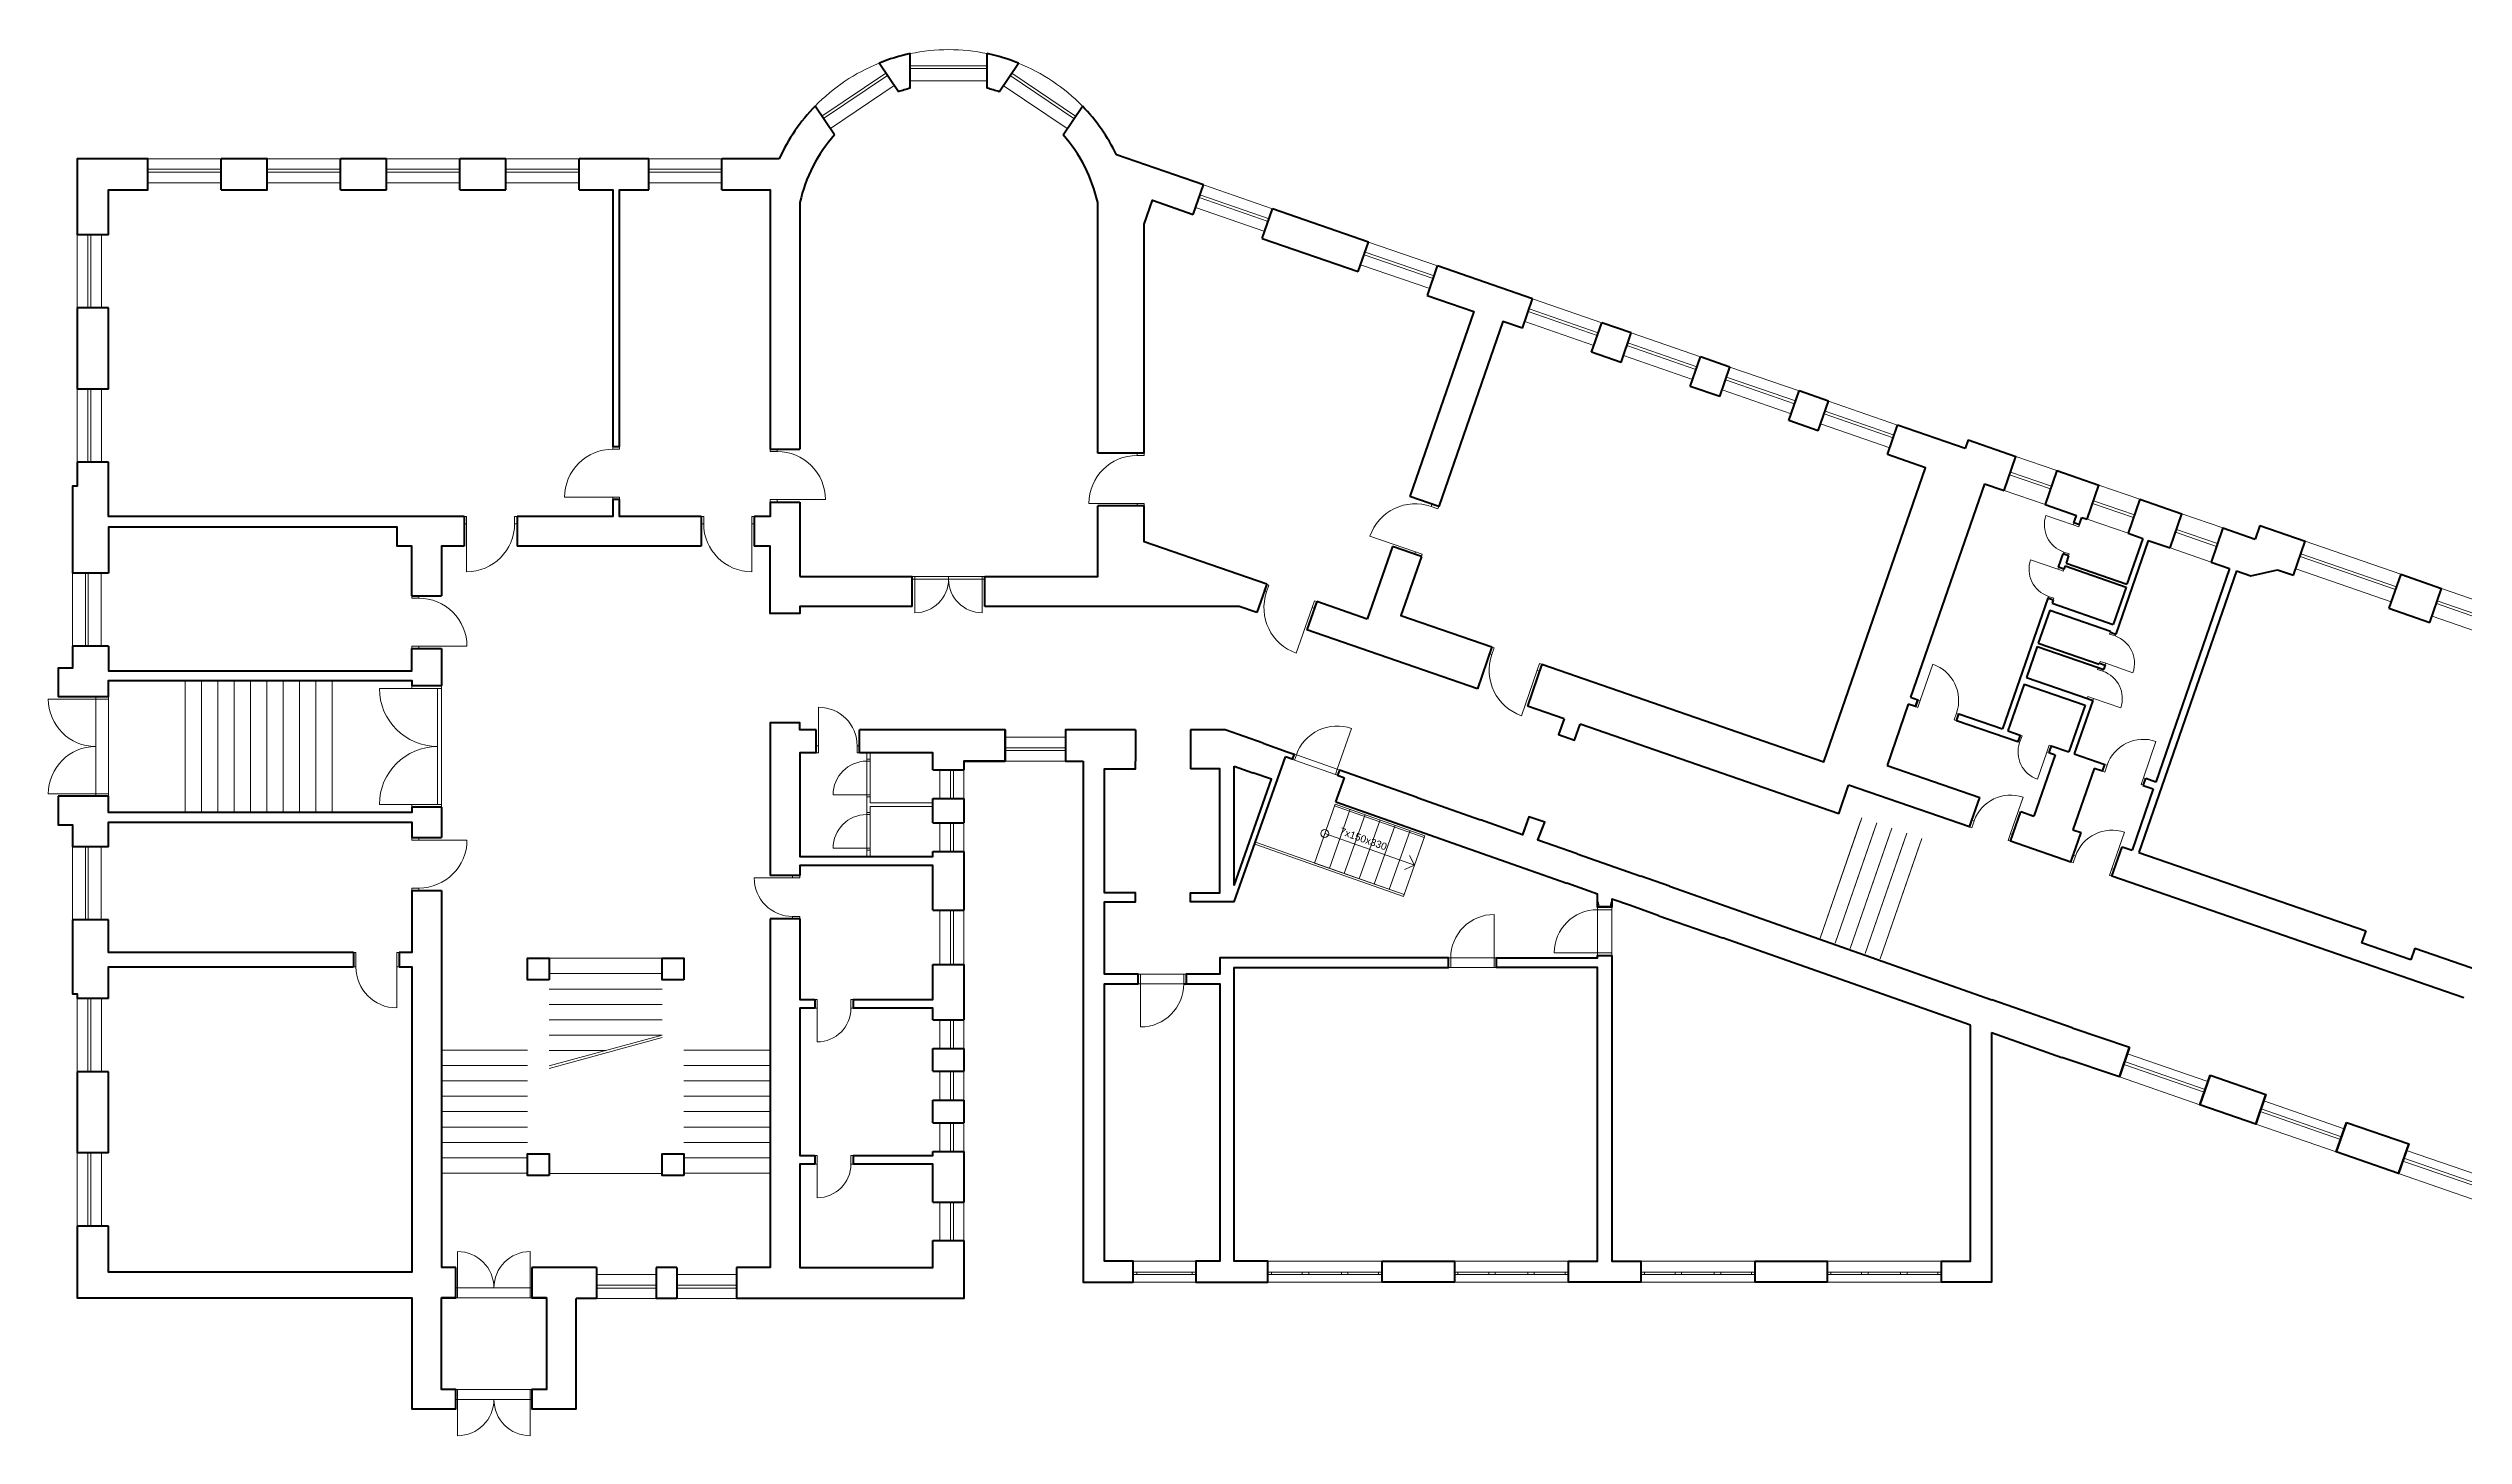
# Model space of a CAD drawing. Header units: millimetres. Extents: x 312346 to 393627, y -666289 to -314922.
# Drawn here: x 312346 to 362553, y -418781 to -389922 of the extents above; entities that cross this region are included whole.
import ezdxf

# ---------------------------------------------------------------- set-up
doc = ezdxf.new("R2010")
doc.units = ezdxf.units.MM
doc.header["$LTSCALE"] = 400
for name, color, linetype, lineweight in [('RG_dveře', 3, 'Continuous', 9), ('RG_okna', 3, 'Continuous', 9), ('RG_schodiště', 94, 'Continuous', 9), ('RG_výrobky zámečník-šatny', 6, 'Continuous', 9), ('RG_zdivo nové', 1, 'Continuous', 50), ('RG_zdivo stavajici', 30, 'Continuous', 50), ('RG_zdivo stávající', 30, 'Continuous', 50)]:
    doc.layers.add(name, color=color, linetype=linetype, lineweight=lineweight)
doc.layers.add('skryto', color=7, linetype='Continuous')
doc.styles.add('Arial 250', font='', dxfattribs={"height": 250})
doc.styles.get('Arial 250').set_extended_font_data('Arial', bold=True)

# ---------------------------------------------------------------- blocks, each defined once
blk = doc.blocks.new('*U57')
blk.add_line((-200, -173), (-200, 627))
for points in [[(-250, -323), (-200, -323), (-200, -173), (-250, -173)], [(650, -323), (600, -323), (600, -173), (650, -173)]]:
    blk.add_lwpolyline(points)
blk.add_arc((-200, -173), 800, 0, 90)
at = {"layer": 'RG_zdivo stávající'}
for p, q in [((-250, -323), (-250, -173)), ((650, -323), (650, -173))]:
    blk.add_line(p, q, dxfattribs=at)
blk = doc.blocks.new('*U56')
blk.add_line((-200, -173), (-200, 427))
for points in [[(-241, -293), (-200, -293), (-200, -173), (-241, -173)], [(441, -293), (400, -293), (400, -173), (441, -173)]]:
    blk.add_lwpolyline(points)
blk.add_arc((-200, -173), 600, 0, 90)
at = {"layer": 'RG_zdivo stávající'}
for p, q in [((-241, -293), (-241, -173)), ((441, -293), (441, -173))]:
    blk.add_line(p, q, dxfattribs=at)
blk = doc.blocks.new('*U58')
blk.add_line((-200, -323), (-200, -923))
for points in [[(-241, -173), (-200, -173), (-200, -323), (-241, -323)], [(441, -173), (400, -173), (400, -323), (441, -323)]]:
    blk.add_lwpolyline(points)
blk.add_arc((-200, -323), 600, 270, 0)
at = {"layer": 'RG_zdivo stávající'}
for p, q in [((-241, -173), (-241, -323)), ((441, -173), (441, -323))]:
    blk.add_line(p, q, dxfattribs=at)
blk = doc.blocks.new('*U55')
blk.add_line((600, -173), (600, 627))
for points in [[(-250, -323), (-200, -323), (-200, -173), (-250, -173)], [(650, -323), (600, -323), (600, -173), (650, -173)]]:
    blk.add_lwpolyline(points)
blk.add_arc((600, -173), 800, 90, 180)
at = {"layer": 'RG_zdivo stávající'}
for p, q in [((-250, -323), (-250, -173)), ((650, -323), (650, -173))]:
    blk.add_line(p, q, dxfattribs=at)
blk = doc.blocks.new('900_1300_1640')
at = {"layer": 'RG_okna'}
for points in [[(139718, -7536), (140618, -7536)], [(139718, -7881), (140618, -7881)], [(139718, -7941), (140618, -7941)], [(139718, -8286), (140618, -8286)]]:
    blk.add_lwpolyline(points, dxfattribs=at)
at = {"layer": 'RG_zdivo stávající'}
for points in [[(139718, -8286), (139718, -7536)], [(140618, -7536), (140618, -8286)]]:
    blk.add_lwpolyline(points, dxfattribs=at)
blk = doc.blocks.new('2100_2070_920')
at = {"layer": 'RG_okna'}
for points in [[(117898, -7976), (119998, -7976)], [(117898, -8251), (119998, -8251)], [(117898, -8311), (119998, -8311)], [(117898, -8586), (119998, -8586)]]:
    blk.add_lwpolyline(points, dxfattribs=at)
at = {"layer": 'RG_zdivo stávající'}
for points in [[(117898, -8586), (117898, -7836)], [(119998, -7836), (119998, -8586)]]:
    blk.add_lwpolyline(points, dxfattribs=at)
blk = doc.blocks.new('*U60')
at = {"layer": 'RG_schodiště'}
blk.add_lwpolyline([(-895, 0), (895, 0)], dxfattribs=at)
blk = doc.blocks.new('*U61')
at = {"layer": 'RG_schodiště', "color": 0, "linetype": 'ByBlock', "lineweight": -2, "transparency": 16777216}
for p in [(0, 2560), (0, 2240), (0, 1920), (0, 1600), (0, 1280), (0, 960), (0, 640), (0, 320), (0, 0)]:
    blk.add_blockref('*U60', p, dxfattribs=at)
blk = doc.blocks.new('*U62')
at = {"layer": 'RG_schodiště'}
blk.add_lwpolyline([(-895, 0), (895, 0)], dxfattribs=at)
blk = doc.blocks.new('*U63')
at = {"layer": 'RG_schodiště', "color": 0, "linetype": 'ByBlock', "lineweight": -2, "transparency": 16777216}
for p in [(0, 2560), (0, 2240), (0, 1920), (0, 1600), (0, 1280), (0, 960), (0, 640), (0, 320), (0, 0)]:
    blk.add_blockref('*U62', p, dxfattribs=at)
blk = doc.blocks.new('1520_2900_900_3')
at = {"layer": 'RG_okna'}
for points in [[(93845, -104449), (95365, -104449)], [(93845, -104669), (95365, -104669)], [(93845, -104729), (95365, -104729)], [(93845, -104949), (95365, -104949)]]:
    blk.add_lwpolyline(points, dxfattribs=at)
at = {"layer": 'RG_zdivo stávající'}
for points in [[(93845, -104299), (93845, -104949)], [(95365, -104299), (95365, -104949)]]:
    blk.add_lwpolyline(points, dxfattribs=at)
blk = doc.blocks.new('okno_oblouk')
at = {"layer": 'RG_okna'}
for points in [[(109066, -107732), (110666, -107732)], [(109066, -107985), (110666, -107985)], [(109066, -108045), (110666, -108045)]]:
    blk.add_lwpolyline(points, dxfattribs=at)
blk.add_arc((109866, -104509), 3871, 258.0738, 281.9262, dxfattribs=at)
at = {"layer": 'RG_zdivo stávající'}
for points in [[(109066, -107577), (109066, -108296)], [(110666, -107577), (110666, -108296)]]:
    blk.add_lwpolyline(points, dxfattribs=at)
blk = doc.blocks.new('1520_4')
at = {"layer": 'RG_okna'}
for points in [[(127481, -97490), (127481, -95970)], [(127751, -97490), (127751, -95970)], [(127811, -97490), (127811, -95970)], [(128081, -97490), (128081, -95970)]]:
    blk.add_lwpolyline(points, dxfattribs=at)
at = {"layer": 'RG_zdivo stávající'}
for points in [[(127331, -95970), (128081, -95970)], [(127331, -97490), (128081, -97490)]]:
    blk.add_lwpolyline(points, dxfattribs=at)
blk = doc.blocks.new('okno_1240_4')
at = {"layer": 'RG_okna'}
for points in [[(115521, -82400), (114281, -82400)], [(115521, -82620), (114281, -82620)], [(115521, -82680), (114281, -82680)], [(115521, -82900), (114281, -82900)]]:
    blk.add_lwpolyline(points, dxfattribs=at)
at = {"layer": 'RG_zdivo stávající'}
for points in [[(114281, -83050), (114281, -82400)], [(115521, -83050), (115521, -82400)]]:
    blk.add_lwpolyline(points, dxfattribs=at)
blk = doc.blocks.new('*U28')
blk.add_line((-350, -293), (-350, -1293))
for points in [[(-400, -143), (-350, -143), (-350, -293), (-400, -293)], [(700, -143), (650, -143), (650, -293), (700, -293)]]:
    blk.add_lwpolyline(points)
blk.add_arc((-350, -293), 1000, 270, 0)
at = {"layer": 'RG_zdivo stávající'}
for p, q in [((-400, -143), (-400, -293)), ((700, -143), (700, -293))]:
    blk.add_line(p, q, dxfattribs=at)
blk = doc.blocks.new('*U46')
blk.add_line((-350, -293), (-350, -1093))
for points in [[(-400, -143), (-350, -143), (-350, -293), (-400, -293)], [(500, -143), (450, -143), (450, -293), (500, -293)]]:
    blk.add_lwpolyline(points)
blk.add_arc((-350, -293), 800, 270, 0)
at = {"layer": 'RG_zdivo stávající'}
for p, q in [((-400, -143), (-400, -293)), ((500, -143), (500, -293))]:
    blk.add_line(p, q, dxfattribs=at)
blk = doc.blocks.new('*U45')
blk.add_line((-350, -113), (-350, 587))
for points in [[(-400, -293), (-350, -293), (-350, -113), (-400, -113)], [(400, -293), (350, -293), (350, -113), (400, -113)]]:
    blk.add_lwpolyline(points)
blk.add_arc((-350, -113), 700, 0, 90)
at = {"layer": 'RG_zdivo stávající'}
for p, q in [((-400, -293), (-400, -113)), ((400, -293), (400, -113))]:
    blk.add_line(p, q, dxfattribs=at)
blk = doc.blocks.new('*U25')
blk.add_line((650, -293), (650, -1293))
for points in [[(-400, -143), (-350, -143), (-350, -293), (-400, -293)], [(700, -143), (650, -143), (650, -293), (700, -293)]]:
    blk.add_lwpolyline(points)
blk.add_arc((650, -293), 1000, 180, 270)
at = {"layer": 'RG_zdivo stávající'}
for p, q in [((-400, -143), (-400, -293)), ((700, -143), (700, -293))]:
    blk.add_line(p, q, dxfattribs=at)
blk = doc.blocks.new('*U43')
blk.add_line((-350, -153), (-350, 847))
for points in [[(-400, -293), (-350, -293), (-350, -153), (-400, -153)], [(700, -293), (650, -293), (650, -153), (700, -153)]]:
    blk.add_lwpolyline(points)
blk.add_arc((-350, -153), 1000, 0, 90)
at = {"layer": 'RG_zdivo stávající'}
for p, q in [((-400, -293), (-400, -153)), ((700, -293), (700, -153))]:
    blk.add_line(p, q, dxfattribs=at)
blk = doc.blocks.new('*U26')
blk.add_line((-350, -293), (-350, -1293))
for points in [[(-400, -143), (-350, -143), (-350, -293), (-400, -293)], [(700, -143), (650, -143), (650, -293), (700, -293)]]:
    blk.add_lwpolyline(points)
blk.add_arc((-350, -293), 1000, 270, 0)
at = {"layer": 'RG_zdivo stávající'}
for p, q in [((-400, -143), (-400, -293)), ((700, -143), (700, -293))]:
    blk.add_line(p, q, dxfattribs=at)
blk = doc.blocks.new('*U27')
blk.add_line((-350, -293), (-350, -1093))
for points in [[(-400, -143), (-350, -143), (-350, -293), (-400, -293)], [(500, -143), (450, -143), (450, -293), (500, -293)]]:
    blk.add_lwpolyline(points)
blk.add_arc((-350, -293), 800, 270, 0)
at = {"layer": 'RG_zdivo stávající'}
for p, q in [((-400, -143), (-400, -293)), ((500, -143), (500, -293))]:
    blk.add_line(p, q, dxfattribs=at)
blk = doc.blocks.new('*U44')
blk.add_line((500, -293), (500, -1143))
for points in [[(-400, 7), (-350, 7), (-350, -293), (-400, -293)], [(550, 7), (500, 7), (500, -293), (550, -293)]]:
    blk.add_lwpolyline(points)
blk.add_arc((500, -293), 850, 180, 270)
at = {"layer": 'RG_zdivo stávající'}
for p, q in [((-400, 7), (-400, -293)), ((550, 7), (550, -293))]:
    blk.add_line(p, q, dxfattribs=at)
blk = doc.blocks.new('*U64')
at = {"layer": 'RG_schodiště'}
blk.add_lwpolyline([(0, -1375), (0, 1375)], dxfattribs=at)
blk = doc.blocks.new('*U65')
at = {"layer": 'RG_schodiště', "color": 0, "linetype": 'ByBlock', "lineweight": -2, "transparency": 16777216}
for p in [(-3060, 0), (-2720, 0), (-2380, 0), (-2040, 0), (-1700, 0), (-1360, 0), (-1020, 0), (-680, 0), (-340, 0), (0, 0)]:
    blk.add_blockref('*U64', p, dxfattribs=at)
blk = doc.blocks.new('1800_2030_1050')
at = {"layer": 'RG_okna'}
for points in [[(118088, 2964), (119858, 2964)], [(118088, 2689), (119858, 2689)], [(118088, 2629), (119858, 2629)], [(118088, 2454), (119858, 2454)]]:
    blk.add_lwpolyline(points, dxfattribs=at)
at = {"layer": 'RG_zdivo stávající'}
for points in [[(118088, 2314), (118088, 2964)], [(119858, 2964), (119858, 2314)]]:
    blk.add_lwpolyline(points, dxfattribs=at)
blk = doc.blocks.new('okno_2375')
at = {"layer": 'RG_okna'}
for points in [[(437181, -409465), (439556, -409465)], [(437181, -409695), (439556, -409695)], [(437181, -409745), (439556, -409745)], [(437181, -409905), (439556, -409905)], [(437256, -409745), (437256, -409695)], [(437894, -409745), (437894, -409695)], [(438030, -409695), (438030, -409745)], [(438707, -409695), (438707, -409745)], [(438843, -409745), (438843, -409695)], [(439481, -409745), (439481, -409695)]]:
    blk.add_lwpolyline(points, dxfattribs=at)
blk = doc.blocks.new('okno_1300')
at = {"layer": 'RG_okna'}
for points in [[(434381, -430465), (435681, -430465)], [(434381, -430695), (435681, -430695)], [(434381, -430745), (435681, -430745)], [(434456, -430745), (434456, -430695)], [(435606, -430745), (435606, -430695)], [(434381, -430905), (435681, -430905)]]:
    blk.add_lwpolyline(points, dxfattribs=at)
blk = doc.blocks.new('*U114')
for p, q in [((0, 200), (-50, 200)), ((0, 0), (-50, 0)), ((900, 200), (0, 200)), ((0, 200), (0, 0)), ((900, 0), (0, 0)), ((0, 0), (0, -900)), ((950, 200), (900, 200)), ((900, 200), (900, 0)), ((950, 0), (900, 0))]:
    blk.add_line(p, q)
blk.add_arc((0, 0), 900, 270, 0)
blk = doc.blocks.new('*U117')
for p, q in [((0, 300), (-50, 300)), ((0, 0), (-50, 0)), ((900, 300), (0, 300)), ((0, 300), (0, 0)), ((900, 0), (0, 0)), ((950, 300), (900, 300)), ((900, 300), (900, 0)), ((950, 0), (900, 0)), ((900, 0), (900, -900))]:
    blk.add_line(p, q)
blk.add_arc((900, 0), 900, 180, 270)
blk = doc.blocks.new('*U118')
for p, q in [((0, 200), (-50, 200)), ((0, 0), (-50, 0)), ((900, 200), (0, 200)), ((0, 200), (0, 0)), ((900, 0), (0, 0)), ((0, 0), (0, -900)), ((950, 200), (900, 200)), ((900, 200), (900, 0)), ((950, 0), (900, 0))]:
    blk.add_line(p, q)
blk.add_arc((0, 0), 900, 270, 0)
blk = doc.blocks.new('SCHODISTE_VYROVNAVACI')
at = {"layer": 'RG_schodiště'}
blk.add_lwpolyline([(331889, -405271), (333189, -405271), (333189, -407251), (331889, -407251)], close=True, dxfattribs=at)
for points in [[(331889, -405271), (333189, -405271)], [(331889, -405601), (333189, -405601)], [(332539, -405271), (332539, -407251)], [(331889, -405931), (333189, -405931)], [(331889, -406261), (333189, -406261)], [(331889, -406591), (333189, -406591)], [(331889, -406921), (333189, -406921)], [(332539, -407251), (332385, -407082)], [(332539, -407251), (332693, -407082)], [(331889, -407251), (333189, -407251)]]:
    blk.add_lwpolyline(points, dxfattribs=at)
blk.add_circle((332539, -405271), 81.6, dxfattribs=at)
at = {"layer": 'RG_schodiště', "insert": (332776, -405739), "char_height": 150, "attachment_point": 1, "rotation": 269.8787, "style": 'Arial 250'}
blk.add_mtext('\\pxi-1.25;{\\fArial|b0|i0|c238|p34;7x150x330}', dxfattribs=at)
blk = doc.blocks.new('*U128')
for p, q in [((0, 115), (-50, 115)), ((0, 0), (-50, 0)), ((900, 115), (0, 115)), ((0, 115), (0, 0)), ((900, 0), (0, 0)), ((0, 0), (0, -900)), ((950, 115), (900, 115)), ((900, 115), (900, 0)), ((950, 0), (900, 0))]:
    blk.add_line(p, q)
blk.add_arc((0, 0), 900, 270, 0)

msp = doc.modelspace()

# ---------------------------------------------------------------- linework, layer by layer
at = {"layer": 'RG_dveře'}
for p, q in [((329359, -405450), (328659, -405450)), ((329359, -406560), (328659, -406560))]:
    msp.add_line(p, q, dxfattribs=at)
at = {"layer": 'RG_dveře', "ltscale": 0.1}
for points in [[(331811, -400910), (330306, -400910)], [(331811, -400963), (330306, -400963)]]:
    msp.add_lwpolyline(points, dxfattribs=at)
at = {"layer": 'RG_dveře'}
for points in [[(329429, -404706), (329429, -404750), (329359, -404750), (329359, -404706)], [(329429, -405494), (329429, -405450), (329359, -405450), (329359, -405494)], [(329429, -405816), (329429, -405860), (329359, -405860), (329359, -405816)], [(329429, -406604), (329429, -406560), (329359, -406560), (329359, -406604)]]:
    msp.add_lwpolyline(points, dxfattribs=at)
for centre in [(329359, -405450), (329359, -406560)]:
    msp.add_arc(centre, 700, 90, 180, dxfattribs=at)
at = {"layer": 'RG_okna'}
for p, q in [((313332, -403459), (312346, -403459)), ((320435, -403239), (319229, -403239)), ((313332, -405431), (312346, -405431)), ((320435, -405651), (319229, -405651)), ((320852, -415706), (320852, -414950)), ((322365, -415706), (322365, -414950)), ((320852, -418025), (320852, -418781)), ((322365, -418025), (322365, -418781))]:
    msp.add_line(p, q, dxfattribs=at)
for points in [[(330359, -400910), (330359, -401663)], [(331059, -400910), (331059, -400963)], [(331759, -400910), (331759, -401663)], [(313599, -403415), (313599, -403459), (313332, -403459), (313332, -403415)], [(313332, -405431), (313332, -403459)], [(313599, -403459), (313599, -405431)], [(320519, -403185), (320519, -403239), (319899, -403239), (319899, -403185)], [(320435, -405651), (320435, -403239)], [(320519, -403239), (320519, -405651)], [(332239, -404250), (333489, -404250)], [(332239, -404470), (333489, -404470)], [(332239, -404530), (333489, -404530)], [(330879, -405530), (330879, -404930)], [(331099, -405530), (331099, -404930)], [(331159, -405530), (331159, -404930)], [(331379, -405530), (331379, -404930)], [(332239, -404750), (333489, -404750)], [(313599, -405475), (313599, -405431), (313332, -405431), (313332, -405475)], [(320519, -405705), (320519, -405651), (319899, -405651), (319899, -405705)], [(330879, -406630), (330879, -406030)], [(331099, -406630), (331099, -406030)], [(331159, -406630), (331159, -406030)], [(331379, -406630), (331379, -406030)], [(330879, -408980), (330879, -407850)], [(331099, -408980), (331099, -407850)], [(331159, -408980), (331159, -407850)], [(331379, -408980), (331379, -407850)], [(330879, -410730), (330879, -410130)], [(331099, -410730), (331099, -410130)], [(331159, -410730), (331159, -410130)], [(331379, -410730), (331379, -410130)], [(330879, -411800), (330879, -411200)], [(331099, -411800), (331099, -411200)], [(331159, -411800), (331159, -411200)], [(331379, -411800), (331379, -411200)], [(330879, -412870), (330879, -412270)], [(331099, -412870), (331099, -412270)], [(331159, -412870), (331159, -412270)], [(331379, -412870), (331379, -412270)], [(330879, -414720), (330879, -413920)], [(331099, -414720), (331099, -413920)], [(331159, -414720), (331159, -413920)], [(331379, -414720), (331379, -413920)], [(320819, -415910), (320852, -415910), (320852, -415706), (320819, -415706)], [(322365, -415706), (320852, -415706)], [(322399, -415910), (322365, -415910), (322365, -415706), (322399, -415706)], [(320852, -415910), (322365, -415910)], [(320819, -417820), (320852, -417820), (320852, -418025), (320819, -418025)], [(320852, -417820), (322365, -417820)], [(322365, -418025), (320852, -418025)], [(322399, -417820), (322365, -417820), (322365, -418025), (322399, -418025)]]:
    msp.add_lwpolyline(points, dxfattribs=at)
for centre, radius, start, end in [((330359, -400963), 700, 270, 0), ((331759, -400963), 700, 180, 270), ((313332, -403459), 986, 180, 270), ((320435, -403239), 1206, 180, 270), ((313332, -405431), 986, 90, 180), ((320435, -405651), 1206, 90, 180), ((320852, -415706), 756, 360, 90), ((322365, -415706), 756, 90, 180), ((320852, -418025), 756, 270, 0), ((322365, -418025), 756, 180, 270)]:
    msp.add_arc(centre, radius, start, end, dxfattribs=at)
at = {"layer": 'RG_schodiště'}
for p, q in [((350041, -405926), (349174, -408430)), ((350015, -406001), (349174, -408430)), ((350353, -406034), (349486, -408538)), ((350327, -406109), (349486, -408538)), ((350665, -406142), (349798, -408646)), ((350639, -406217), (349798, -408646)), ((350977, -406250), (350110, -408754)), ((350951, -406325), (350110, -408754)), ((351289, -406358), (350422, -408862)), ((351263, -406433), (350422, -408862))]:
    msp.add_line(p, q, dxfattribs=at)
for points in [[(344848, -407621), (344848, -407811)], [(325109, -408850), (322759, -408850)], [(325109, -409170), (322759, -409170)], [(325109, -409490), (322759, -409490)], [(325109, -409810), (322759, -409810)], [(325109, -410130), (322759, -410130)], [(325109, -410450), (322759, -410450)], [(325109, -410450), (322759, -411090)], [(325109, -410500), (322759, -411140)], [(322309, -410760), (320519, -410760)], [(323934, -410770), (322759, -410770)], [(325109, -413330), (322759, -413330)]]:
    msp.add_lwpolyline(points, dxfattribs=at)
at = {"layer": 'RG_výrobky zámečník-šatny'}
for points in [[(329359, -404580), (329359, -406730)], [(329429, -404580), (329429, -405620)], [(329429, -404706), (329359, -404706)], [(329429, -405494), (329359, -405494)], [(329429, -405620), (330729, -405620)], [(329429, -405816), (329359, -405816)], [(329429, -405690), (329429, -406730)], [(329429, -405690), (330729, -405690)], [(329429, -406604), (329359, -406604)]]:
    msp.add_lwpolyline(points, dxfattribs=at)
for points in [[(339081, -405680), (339094, -405643), (340962, -406300), (340948, -406338)], [(337423, -406475), (337436, -406437), (340530, -407526), (340517, -407564)]]:
    msp.add_lwpolyline(points, close=True, dxfattribs=at)
msp.add_lwpolyline([(344575, -407755), (344570, -407691, 0.391021), (344563, -407684), (344558, -407684), (344558, -407779), (344838, -407779), (344838, -407684), (344834, -407684, 0.391021), (344827, -407691), (344821, -407755, -0.391021), (344806, -407769), (344590, -407769, -0.391021)], format="xyb", close=True, dxfattribs=at)
at = {"layer": 'RG_zdivo nové'}
for points in [[(334948, -404099), (334948, -404749)], [(336088, -404099), (336088, -404749)], [(336088, -404149), (336088, -404909)], [(336999, -407679), (338061, -404662)], [(337600, -404378), (338099, -404553)], [(338099, -404553), (338241, -404603), (338203, -404712), (338061, -404662)], [(333858, -404749), (333858, -415589), (334898, -415589), (334898, -415149), (334298, -415149), (334298, -409379), (334998, -409379), (334998, -409179), (334298, -409179), (334298, -407679), (334948, -407679), (334948, -407489), (334298, -407489), (334298, -404909), (334948, -404909), (334948, -404749)], [(336999, -407679), (336088, -407679), (336088, -407489), (336698, -407489), (336698, -404909), (336088, -404909)], [(336999, -407333), (336998, -404855)], [(336999, -407333), (337775, -405128), (337384, -404991)], [(339110, -405598), (339287, -405094)], [(339326, -404985), (339184, -404935), (339146, -405044), (339287, -405094)], [(340798, -405504), (342118, -405968)], [(340582, -406117), (341903, -406582)], [(344127, -406676), (345448, -407141)], [(345232, -407754), (344848, -407621), (344848, -407789), (344548, -407789), (344548, -407515), (343912, -407289)], [(346042, -407350), (347363, -407815)], [(345825, -407964), (347147, -408428)], [(335940, -409379), (336698, -409379), (336698, -415149), (336198, -415149), (336198, -415589), (337698, -415589), (337698, -415149), (336998, -415149), (336998, -409039), (341448, -409039), (341448, -408839), (336698, -408839), (336698, -409179), (335998, -409179), (335998, -409379)], [(344848, -408791), (344848, -415149), (345448, -415149), (345448, -415589), (343948, -415589), (343948, -415149), (344548, -415149), (344548, -409039), (342448, -409039), (342448, -408839), (344548, -408839), (344548, -408789), (344848, -408789)], [(354417, -410299), (352748, -409711)], [(352738, -410397), (352738, -415589), (351698, -415589), (351698, -415149), (352298, -415149), (352298, -410242)], [(352738, -410397), (354202, -410912)]]:
    msp.add_lwpolyline(points, dxfattribs=at)
for points in [[(340073, -415149), (341573, -415149), (341573, -415589), (340073, -415589)], [(347823, -415149), (349323, -415149), (349323, -415589), (347823, -415589)]]:
    msp.add_lwpolyline(points, close=True, dxfattribs=at)
at = {"layer": 'RG_zdivo stavajici'}
for points in [[(340798, -405504), (339326, -404985)], [(339110, -405598), (340582, -406117)]]:
    msp.add_lwpolyline(points, dxfattribs=at)
at = {"layer": 'RG_zdivo stávající'}
for p, q in [((352255, -398067), (352192, -398247)), ((352255, -398067), (353247, -398411)), ((352595, -398979), (351057, -403420)), ((352595, -398979), (353001, -399119)), ((354097, -398705), (354971, -399008)), ((353852, -399414), (354504, -399640)), ((355822, -399302), (356696, -399605)), ((354617, -399679), (354726, -399717)), ((355883, -400117), (355553, -401072)), ((355576, -400011), (355883, -400117)), ((357546, -399899), (358217, -400132)), ((358315, -399848), (358217, -400132)), ((358315, -399848), (359260, -400176)), ((354287, -400634), (355553, -401072)), ((355997, -400157), (355321, -402108)), ((355997, -400157), (356450, -400314)), ((357301, -400608), (357688, -400742)), ((354267, -400689), (355534, -401128)), ((355534, -401128), (355265, -401905)), ((357830, -400791), (355801, -406650)), ((357688, -400742), (356151, -405184)), ((357830, -400791), (358131, -400896)), ((358131, -400896), (358683, -400769)), ((358683, -400769), (359015, -400884)), ((358683, -400769), (359015, -400884)), ((361245, -400863), (362095, -401157)), ((353908, -401361), (352966, -404081)), ((353949, -401608), (353711, -402296)), ((353949, -401608), (355215, -402047)), ((353998, -401466), (355265, -401905)), ((360999, -401571), (361850, -401866)), ((353688, -402363), (353465, -403007)), ((353688, -402363), (354954, -402801)), ((353711, -402296), (354977, -402735)), ((353416, -403149), (353079, -404120)), ((353416, -403149), (354682, -403587)), ((353465, -403007), (354731, -403445)), ((354985, -402713), (354977, -402735)), ((313599, -403415), (312549, -403415)), ((320519, -403185), (319899, -403185)), ((351008, -403562), (350566, -404838)), ((354682, -403587), (354346, -404559)), ((352059, -403767), (352966, -404081)), ((353079, -404120), (353334, -404208)), ((354060, -404619), (353619, -405894)), ((353928, -404573), (354060, -404619)), ((353977, -404431), (354346, -404559)), ((354459, -404598), (355092, -404817)), ((350566, -404838), (352494, -405505)), ((354873, -404900), (354431, -406176)), ((313599, -405475), (312549, -405475)), ((356101, -405325), (355660, -406601)), ((355894, -405253), (356101, -405325)), ((320519, -405705), (319899, -405705)), ((353345, -405799), (353619, -405894)), ((354431, -406176), (354601, -406235)), ((355452, -406529), (355660, -406601)), ((355801, -406650), (360516, -408282)), ((360516, -408282), (360430, -408529)), ((361453, -408883), (360430, -408529)), ((361538, -408637), (361453, -408883)), ((361538, -408637), (363101, -409178)), ((354417, -410299), (355608, -410702)), ((355396, -411317), (354202, -410912)), ((355608, -410702), (355396, -411317))]:
    msp.add_line(p, q, dxfattribs=at)
for points in [[(330264, -390034, 0.043921), (329614, -390232, 0.043921)], [(332513, -390232, 0.043921), (331864, -390034, 0.043921)], [(330264, -390753, 0.020451), (330015, -390828, 0.020451)], [(332112, -390828, 0.020451), (331864, -390753, 0.020451)], [(328286, -391124, 0.086298), (327539, -392220, 0.086298)], [(334550, -392138, 0.080393), (333841, -391124, 0.069868)], [(328688, -391721, 0.126722), (327969, -393130), (327969, -398260)], [(334159, -398341), (334159, -393130, 0.126722), (333439, -391721)]]:
    msp.add_lwpolyline(points, format="xyb", dxfattribs=at)
for points in [[(314419, -392220), (312949, -392220), (312949, -393800)], [(316899, -392220), (315939, -392220)], [(319379, -392220), (318419, -392220)], [(321859, -392220), (320899, -392220)], [(324829, -392220), (323379, -392220)], [(327539, -392220), (326349, -392220)], [(336358, -392764), (334550, -392138)], [(313599, -393800), (313599, -392870), (314419, -392870)], [(315939, -392870), (316899, -392870)], [(318419, -392870), (319379, -392870)], [(320899, -392870), (321859, -392870)], [(323379, -392870), (324079, -392870), (324079, -398210)], [(324219, -398210), (324219, -392870), (324829, -392870)], [(326349, -392870), (327349, -392870), (327349, -398260)], [(335127, -398341), (335127, -393578), (335298, -393085), (336145, -393378)], [(339788, -393952), (337794, -393261)], [(337581, -393876), (339575, -394566)], [(343199, -395133), (341224, -394449)], [(341011, -395063), (341975, -395397), (340644, -399243)], [(312949, -395320), (312949, -397010)], [(313599, -397010), (313599, -395320)], [(342986, -395747), (342580, -395606), (341248, -399452)], [(345250, -395843), (344635, -395630)], [(345037, -396457), (344423, -396244)], [(347300, -396553), (346686, -396340)], [(347088, -397167), (346473, -396954)], [(349351, -397263), (348737, -397050)], [(349138, -397877), (348524, -397664)], [(352192, -398247), (350787, -397760)], [(312949, -398530), (312949, -399030), (312849, -399030), (312849, -400840)], [(320989, -399660), (313599, -399660), (313599, -398530)], [(327349, -398260), (327969, -398260)], [(335127, -398341), (334159, -398341)], [(343393, -402735), (349251, -404763), (351368, -398649), (350574, -398374)], [(324079, -399310), (324079, -399660), (322089, -399660)], [(325919, -399660), (324219, -399660), (324219, -399310)], [(327349, -399360), (327349, -399660), (327019, -399660)], [(327349, -399360), (327969, -399360)], [(327969, -399360), (327969, -400910)], [(331811, -400910), (334159, -400910), (334159, -399441)], [(335127, -399441), (334159, -399441)], [(337672, -401072), (335127, -400191), (335127, -399441)], [(341248, -399452), (340644, -399243)], [(354450, -399795), (354504, -399640)], [(319899, -401310), (319899, -400280), (319599, -400280), (319599, -399880), (313599, -399880), (313599, -400840)], [(320989, -399660), (320989, -400280)], [(322089, -399660), (322089, -400280)], [(325919, -399660), (325919, -400280)], [(327019, -399660), (327019, -400280)], [(354563, -399835), (354617, -399679)], [(320989, -400280), (320519, -400280), (320519, -401310)], [(325919, -400280), (322089, -400280)], [(330306, -401530), (327969, -401530), (327969, -401680), (327349, -401680), (327349, -400280), (327019, -400280)], [(340284, -400282), (339760, -401794)], [(340889, -400492), (340284, -400282)], [(340889, -400492), (340463, -401720), (342353, -402375)], [(354131, -400717), (354227, -400439)], [(354340, -400478), (354287, -400634)], [(327969, -400910), (330306, -400910)], [(330306, -401530), (330306, -400910)], [(331811, -401530), (331811, -400910)], [(337672, -401071), (337469, -401657)], [(354267, -400689), (354244, -400756)], [(319899, -401310), (320519, -401310)], [(337469, -401657), (337102, -401530), (331811, -401530)], [(338711, -401431), (338508, -402017)], [(339760, -401794), (338711, -401431)], [(354021, -401400), (353998, -401466)], [(342052, -403244), (338508, -402017)], [(355215, -402047), (355208, -402069)], [(312849, -402360), (312849, -402815), (312549, -402815), (312549, -403415)], [(313599, -402360), (313599, -402870), (319899, -402870), (319899, -402410)], [(319899, -402410), (320519, -402410)], [(320519, -402410), (320519, -403185)], [(342353, -402375), (342052, -403244)], [(313599, -403415), (313599, -403070), (319899, -403070), (319899, -403185)], [(343393, -402735), (343092, -403604)], [(355098, -402752), (355067, -402841)], [(343854, -403868), (343092, -403604)], [(351057, -403420), (351208, -403472), (351159, -403614), (351008, -403562)], [(354845, -403485), (354459, -404598)], [(328309, -404100), (327969, -404100), (327969, -403950), (327349, -403950), (327349, -407130)], [(328309, -404580), (328309, -404096)], [(329209, -404580), (329209, -404096)], [(332239, -404100), (329209, -404100)], [(331379, -404749), (332239, -404749), (332239, -404099), (330729, -404099)], [(332239, -404100), (332239, -404750)], [(334948, -404099), (333489, -404099), (333489, -404099), (333489, -404749), (333858, -404749)], [(333489, -404100), (333489, -404750)], [(337600, -404378), (336809, -404099), (336088, -404099)], [(343854, -403868), (343740, -404199), (344070, -404313), (344185, -403983)], [(349562, -405844), (344185, -403983)], [(353285, -404350), (352010, -403909)], [(328309, -404580), (327969, -404580), (327969, -406730), (330729, -406730), (330729, -406630)], [(330729, -404930), (330729, -404580), (329209, -404580)], [(330729, -404930), (331379, -404930)], [(332239, -404750), (331379, -404750), (331379, -404930)], [(336998, -404855), (337384, -404991)], [(355043, -404959), (354873, -404900)], [(356151, -405184), (355943, -405112)], [(312549, -405475), (312549, -406075), (312849, -406075), (312849, -406530)], [(319899, -405705), (319899, -405820), (313599, -405820), (313599, -405475)], [(330729, -406030), (330729, -405530)], [(330729, -405530), (331379, -405530)], [(331379, -405530), (331379, -406030)], [(349562, -405844), (349768, -405249)], [(352281, -406119), (349768, -405249)], [(352281, -406119), (352494, -405505)], [(313599, -406530), (313599, -406020), (319899, -406020), (319899, -406340)], [(320519, -405705), (320519, -406340)], [(330729, -406030), (331379, -406030)], [(344127, -406676), (343308, -406394), (343452, -406022), (343122, -405906), (342989, -406280), (342118, -405968)], [(343310, -406388), (343310, -406388), (343452, -406021), (343123, -405905), (342991, -406276)], [(353132, -406414), (353345, -405799)], [(319899, -406340), (320519, -406340)], [(330729, -406630), (331379, -406630)], [(331379, -406630), (331379, -407850)], [(341903, -406582), (343912, -407289)], [(354389, -406849), (353132, -406414)], [(354389, -406849), (354601, -406235)], [(355239, -407143), (355452, -406529)], [(327969, -407130), (327349, -407130)], [(330729, -407850), (330729, -406920), (327969, -406920), (327969, -407130)], [(346042, -407350), (345448, -407141)], [(362553, -409676), (355239, -407143)], [(319899, -407440), (319899, -408730), (319639, -408730)], [(319899, -407440), (320519, -407440)], [(320519, -407440), (320519, -415280)], [(312849, -408050), (312849, -409590), (312949, -409590), (312949, -409690)], [(318689, -408730), (313599, -408730), (313599, -408050)], [(327349, -408030), (327349, -415280), (326649, -415280)], [(327969, -408030), (327349, -408030)], [(327969, -408030), (327969, -409710), (328279, -409710)], [(330729, -407850), (331379, -407850)], [(345825, -407964), (345232, -407754)], [(347363, -407815), (352748, -409711)], [(352298, -410242), (347147, -408428)], [(313599, -409690), (313599, -409030), (318689, -409030)], [(319639, -409030), (319899, -409030), (319899, -415380), (313599, -415380), (313599, -414420)], [(329079, -409710), (330729, -409710), (330729, -408980)], [(330729, -408980), (331379, -408980)], [(331379, -408980), (331379, -410130)], [(328279, -409890), (327969, -409890), (327969, -412950), (328279, -412950)], [(330729, -410130), (330729, -409890), (329079, -409890)], [(330729, -410130), (331379, -410130)], [(330729, -411200), (330729, -410730)], [(330729, -410730), (331379, -410730)], [(331379, -410730), (331379, -411200)], [(312949, -411210), (312949, -412900)], [(313599, -412900), (313599, -411210)], [(330729, -411200), (331379, -411200)], [(330729, -412270), (330729, -411800)], [(330729, -411800), (331379, -411800)], [(331379, -411800), (331379, -412270)], [(330729, -412270), (331379, -412270)], [(328279, -413130), (327969, -413130), (327969, -415280), (330729, -415280), (330729, -414720)], [(329079, -412950), (330729, -412950), (330729, -412870)], [(330729, -413920), (330729, -413130), (329079, -413130)], [(330729, -412870), (331379, -412870)], [(331379, -412870), (331379, -413920)], [(330729, -413920), (331379, -413920)], [(312949, -414420), (312949, -415910), (319899, -415910), (319899, -418220), (320819, -418220), (320819, -417820), (320519, -417820), (320519, -415910), (320819, -415910), (320819, -415280)], [(331379, -414720), (331379, -415930), (326649, -415930)], [(330729, -414720), (331379, -414720)], [(320819, -415280), (320519, -415280)], [(323739, -415280), (322399, -415280)], [(322399, -415280), (322399, -415910), (322699, -415910), (322699, -417820), (322399, -417820), (322399, -418220), (323319, -418220), (323319, -415930)], [(325409, -415280), (324979, -415280)], [(320819, -415910), (320519, -415910)], [(322699, -415910), (322399, -415910)], [(323739, -415930), (323319, -415930)], [(325409, -415930), (324979, -415930)]]:
    msp.add_lwpolyline(points, dxfattribs=at)
for points in [[(322759, -409300), (322309, -409300), (322309, -408850), (322759, -408850)], [(325559, -409300), (325109, -409300), (325109, -408850), (325559, -408850)], [(357281, -411281), (358443, -411684), (358231, -412298), (357068, -411896)], [(360116, -412263), (361413, -412713), (361200, -413327), (359903, -412877)], [(322759, -413370), (322309, -413370), (322309, -412920), (322759, -412920)], [(325559, -413370), (325109, -413370), (325109, -412920), (325559, -412920)]]:
    msp.add_lwpolyline(points, close=True, dxfattribs=at)

# ---------------------------------------------------------------- block references
at = {"layer": 'RG_dveře', "ltscale": 0.1}
for name, p, rotation in [('*U43', (323926, -398910), 89.99999999999973), ('*U28', (327206, -398960), 89.99999999999973), ('*U26', (319756, -402010), 89.99999999999999), ('*U25', (319756, -407040), 89.99999999999999), ('*U27', (328111, -407530), 270)]:
    msp.add_blockref(name, p, dxfattribs=dict(at, rotation=rotation))
at = {"layer": 'RG_dveře', "ltscale": 0.1, "xscale": -1}
for name, p, rotation in [('*U28', (335270, -399041), 270.0000000000002), ('*U28', (341154, -400161), 250.901589382182), ('*U56', (354208, -399966), 70.90158842888185), ('*U56', (353889, -400888), 70.90158842888185), ('*U28', (338380, -401166), 340.9015893821819), ('*U56', (355340, -402581), 250.9015884288818), ('*U28', (343061, -402469), 340.9015893821819), ('*U55', (351879, -403522), 340.9015884288818), ('*U56', (355086, -403314), 250.9015884288818), ('*U46', (328709, -404723), 180), ('*U57', (355763, -404867), 340.9015884288818), ('*U58', (353807, -404189), 340.9015884288818), ('*U57', (353001, -406027), 340.9015884288818), ('*U57', (355108, -406757), 340.9015884288818), ('*U45', (328679, -410003), 180), ('*U45', (328679, -413243), 180)]:
    msp.add_blockref(name, p, dxfattribs=dict(at, rotation=rotation))
at = {"layer": 'RG_dveře', "ltscale": 0.1}
for name, p in [('*U26', (321389, -399518)), ('*U25', (326319, -399518)), ('*U44', (319089, -408738))]:
    msp.add_blockref(name, p, dxfattribs=at)
at = {"layer": 'RG_dveře'}
for name, p, rotation in [('*U128', (339137, -404919), 160.6045180452667), ('*U114', (342398, -408839), 180), ('*U117', (344548, -407839), 269.9999999999999)]:
    msp.add_blockref(name, p, dxfattribs=dict(at, rotation=rotation))
msp.add_blockref('*U118', (335048, -409379), dxfattribs=at)
at = {"layer": 'RG_okna'}
for name, p, rotation in [('okno_oblouk', (440929, -498330), 180), ('okno_oblouk', (363909, -541854), 146.0788985839595), ('1520_2900_900_3', (409783, -497169), 180), ('1520_2900_900_3', (412263, -497169), 180), ('1520_2900_900_3', (414743, -497169), 180), ('1520_2900_900_3', (417223, -497169), 180), ('1520_2900_900_3', (420193, -497169), 180), ('1520_2900_900_3', (392135, -523139), 160.9015884292186), ('1520_2900_900_3', (417898, -299955), 270), ('1520_2900_900_3', (395565, -524327), 160.9015884292186), ('1520_2900_900_3', (398977, -525508), 160.9015884292186), ('1520_2900_900_3', (401027, -526218), 160.9015884292186), ('1520_2900_900_3', (403078, -526928), 160.9015884292186), ('1520_2900_900_3', (417898, -303165), 270), ('1520_2900_900_3', (405128, -527638), 160.9015884292186), ('900_1300_1640', (483414, -452250), 160.9015884288819), ('900_1300_1640', (485138, -452847), 160.9015884288819), ('900_1300_1640', (486863, -453444), 160.9015884288819), ('2100_2070_920', (469844, -447551), 160.9015884288819), ('1520_4', (440929, -498330), 180), ('2100_2070_920', (472679, -448533), 160.9015884288819), ('1520_4', (440929, -504020), 180), ('1520_2900_900_3', (417898, -315845), 270), ('1800_2030_1050', (469626, -447732), 160.9015884288833), ('1800_2030_1050', (472461, -448714), 160.9015884288833), ('1520_2900_900_3', (417898, -319055), 270), ('1800_2030_1050', (475431, -449743), 160.9015884288833), ('okno_1240_4', (439259, -498330), 180), ('okno_1240_4', (440929, -498330), 180)]:
    msp.add_blockref(name, p, dxfattribs=dict(at, rotation=rotation))
at = {"layer": 'RG_okna', "xscale": -1, "rotation": 213.9211014160404}
msp.add_blockref('okno_oblouk', (298218, -541854), dxfattribs=at)
at = {"layer": 'RG_okna'}
for name, p in [('okno_1300', (-99483, 15316)), ('okno_2375', (-99483, -5684)), ('okno_2375', (-95608, -5684)), ('okno_2375', (-91733, -5684)), ('okno_2375', (-87858, -5684))]:
    msp.add_blockref(name, p, dxfattribs=at)
at = {"layer": 'RG_schodiště', "rotation": 180}
for name, p in [('*U65', (315189, -404445)), ('*U63', (321414, -410760)), ('*U61', (326454, -410760))]:
    msp.add_blockref(name, p, dxfattribs=at)
at = {"layer": 'skryto', "rotation": 70.60342185742145}
msp.add_blockref('SCHODISTE_VYROVNAVACI', (-153828, -585328), dxfattribs=at)

doc.saveas('drawing.dxf')
